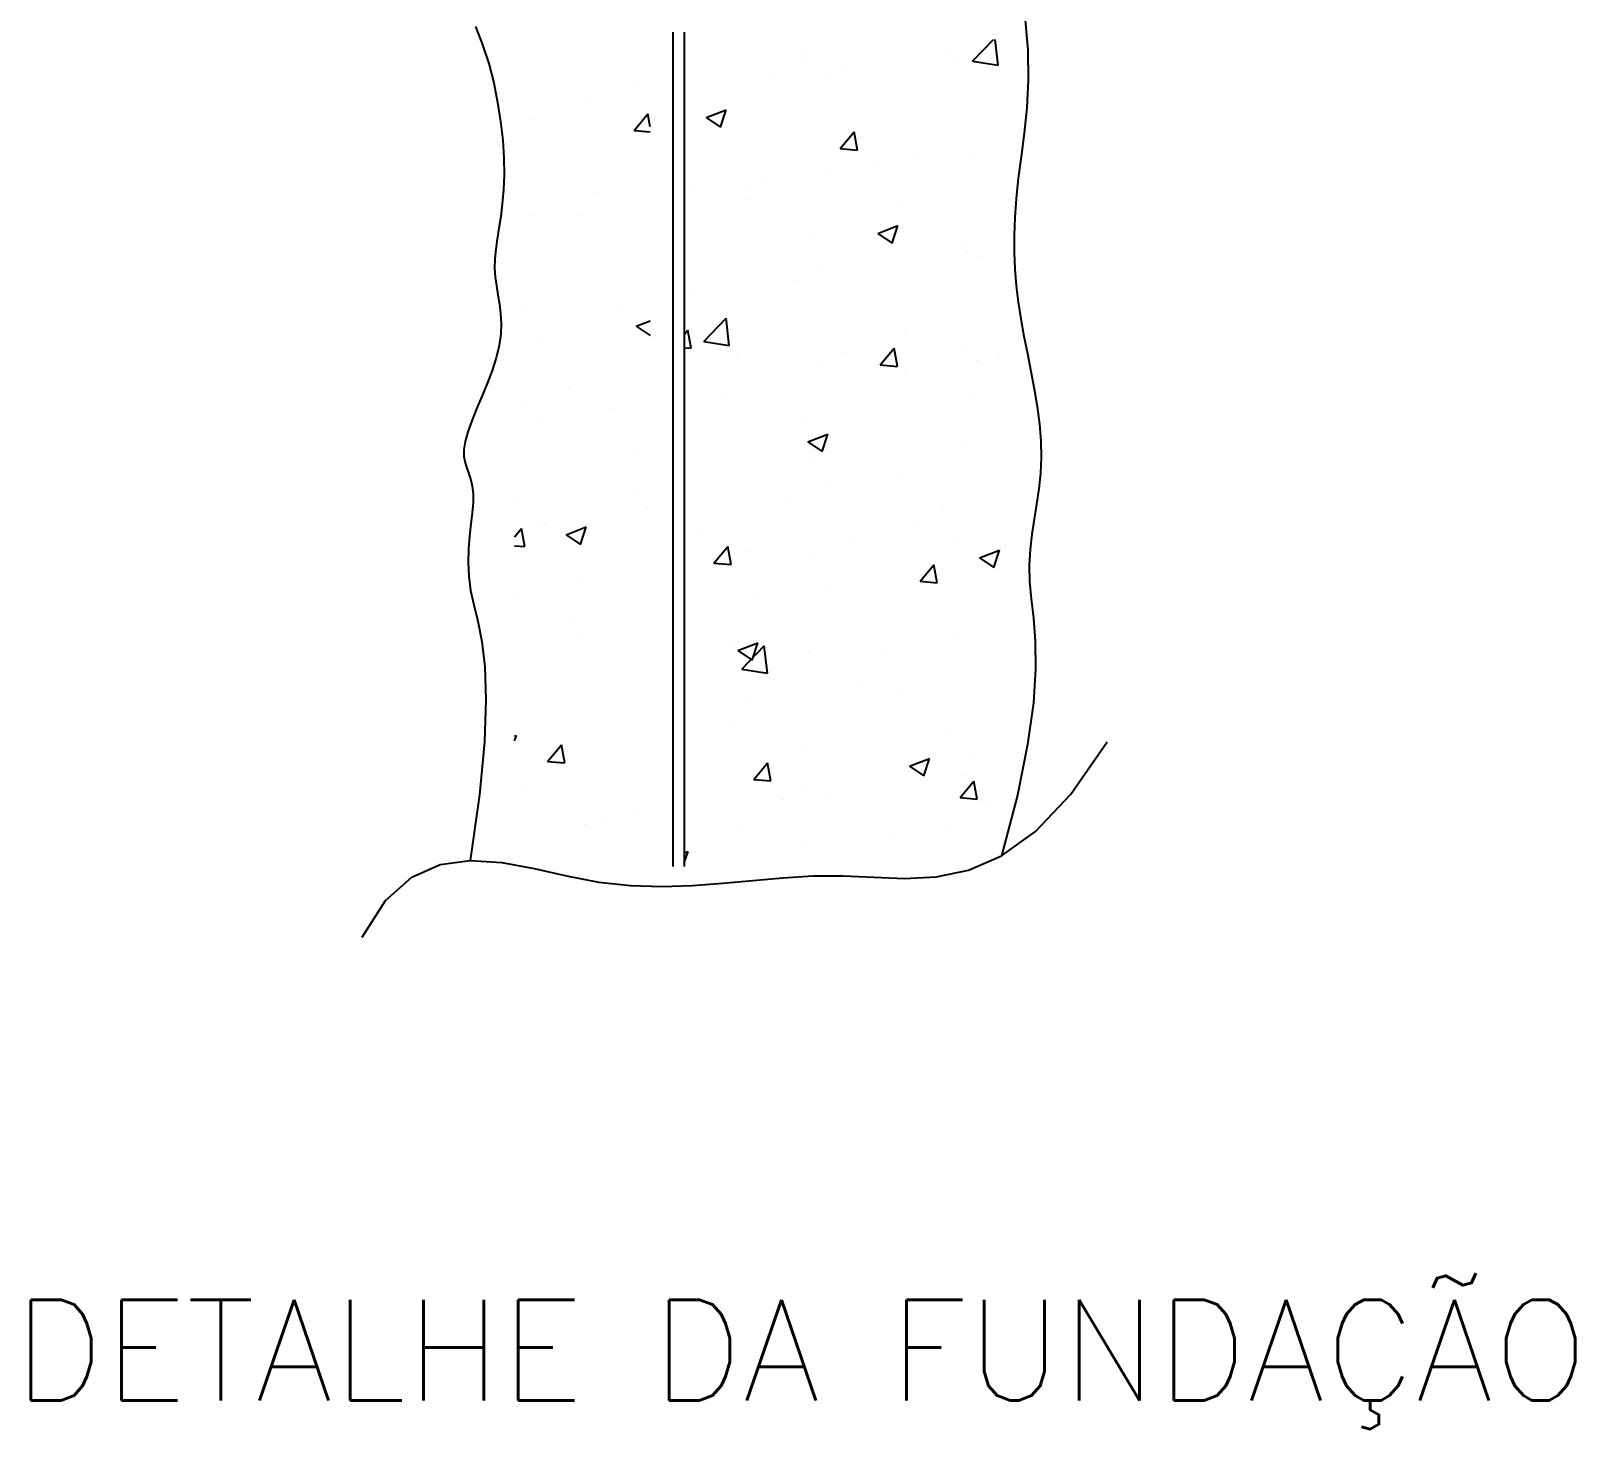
# Model space of a CAD drawing. Header units: millimetres. Extents: x -5936.4 to -5929.2, y -4429.7 to -4417.1.
# Drawn here: x -5934.61 to -5929.24, y -4429.71 to -4424.85 of the extents above; entities that cross this region are included whole.
import ezdxf
from ezdxf.enums import TextEntityAlignment as Align

# ---------------------------------------------------------------- set-up
doc = ezdxf.new("R2010")
doc.units = ezdxf.units.MM
doc.header["$LTSCALE"] = 10
doc.linetypes.add('DASHED', pattern=[0.75, 0.5, -0.25])
doc.layers.add('Termotécnica', color=7, linetype='Continuous')
doc.styles.add('r140', font='romans.shx')

msp = doc.modelspace()

# ---------------------------------------------------------------- linework, layer by layer
at = {"layer": 'Termotécnica', "color": 6, "linetype": 'DASHED'}
for p, q in [((-5932.3763, -4424.8587), (-5932.3763, -4427.7587)), ((-5932.3363, -4424.8587), (-5932.3363, -4427.7587))]:
    msp.add_line(p, q, dxfattribs=at)
at = {"layer": 'Termotécnica', "color": 1}
for p, q in [((-5931.9123, -4424.9287), (-5931.9123, -4424.9287)), ((-5931.4112, -4424.9321), (-5931.4112, -4424.9321)), ((-5931.3338, -4424.9591), (-5931.2613, -4424.8836)), ((-5931.2448, -4424.9729), (-5931.2552, -4424.8836)), ((-5931.9118, -4424.9462), (-5931.9118, -4424.9462)), ((-5931.7899, -4424.9819), (-5931.7899, -4424.9819)), ((-5931.3785, -4424.9513), (-5931.3785, -4424.9513)), ((-5931.3338, -4424.9591), (-5931.2448, -4424.9729)), ((-5931.3259, -4424.9538), (-5931.3259, -4424.9538)), ((-5932.0402, -4425.0149), (-5932.0402, -4425.0149)), ((-5931.831, -4425.0178), (-5931.831, -4425.0178)), ((-5932.495, -4425.0463), (-5932.495, -4425.0463)), ((-5932.6718, -4425.098), (-5932.6718, -4425.098)), ((-5932.5107, -4425.1998), (-5932.4625, -4425.1424)), ((-5932.4543, -4425.1868), (-5932.4625, -4425.1424)), ((-5932.2601, -4425.1551), (-5932.19, -4425.1282)), ((-5932.2103, -4425.1886), (-5932.19, -4425.1282)), ((-5932.8638, -4425.1632), (-5932.8638, -4425.1632)), ((-5932.5107, -4425.1998), (-5932.4543, -4425.2047)), ((-5932.2601, -4425.1551), (-5932.2103, -4425.1886)), ((-5931.7935, -4425.2626), (-5931.7453, -4425.2051)), ((-5931.7337, -4425.2678), (-5931.7453, -4425.2051)), ((-5931.7935, -4425.2626), (-5931.7337, -4425.2678)), ((-5931.5299, -4425.2961), (-5931.5299, -4425.2961)), ((-5931.3381, -4425.2867), (-5931.3381, -4425.2867)), ((-5931.8432, -4425.3507), (-5931.8432, -4425.3507)), ((-5931.6742, -4425.3265), (-5931.6742, -4425.3265)), ((-5932.3033, -4425.4093), (-5932.3033, -4425.4093)), ((-5932.1131, -4425.3962), (-5932.1131, -4425.3962)), ((-5932.053, -4425.3764), (-5932.053, -4425.3764)), ((-5932.6408, -4425.4172), (-5932.6408, -4425.4172)), ((-5932.107, -4425.4397), (-5932.107, -4425.4397)), ((-5931.5732, -4425.4623), (-5931.5732, -4425.4623)), ((-5932.876, -4425.4961), (-5932.876, -4425.4961)), ((-5932.6963, -4425.4964), (-5932.6963, -4425.4964)), ((-5931.8962, -4425.574), (-5931.8962, -4425.574)), ((-5931.6631, -4425.5577), (-5931.5931, -4425.5308)), ((-5931.6631, -4425.5577), (-5931.6134, -4425.5912)), ((-5931.6134, -4425.5912), (-5931.5931, -4425.5308)), ((-5931.3623, -4425.5966), (-5931.3623, -4425.5966)), ((-5931.3502, -4425.6196), (-5931.3502, -4425.6196)), ((-5931.8553, -4425.6836), (-5931.8553, -4425.6836)), ((-5931.3058, -4425.6378), (-5931.3058, -4425.6378)), ((-5931.9373, -4425.7209), (-5931.9373, -4425.7209)), ((-5932.316, -4425.7708), (-5932.316, -4425.7708)), ((-5932.8881, -4425.829), (-5932.8881, -4425.829)), ((-5932.5664, -4425.8037), (-5932.5664, -4425.8037)), ((-5932.5034, -4425.8802), (-5932.4543, -4425.8614)), ((-5932.5034, -4425.8802), (-5932.4543, -4425.9133)), ((-5932.3363, -4425.9094), (-5932.3238, -4425.8945)), ((-5932.3122, -4425.9572), (-5932.3238, -4425.8946)), ((-5932.2684, -4425.9332), (-5932.1905, -4425.8521)), ((-5932.1795, -4425.947), (-5932.1905, -4425.8521)), ((-5931.5712, -4425.8928), (-5931.5712, -4425.8928)), ((-5932.8398, -4425.9255), (-5932.8398, -4425.9255)), ((-5932.306, -4425.948), (-5932.306, -4425.948)), ((-5932.2684, -4425.9332), (-5932.1795, -4425.947)), ((-5931.3624, -4425.9525), (-5931.3624, -4425.9525)), ((-5932.3363, -4425.9551), (-5932.3122, -4425.9572)), ((-5932.1544, -4425.9929), (-5932.1544, -4425.9929)), ((-5931.7721, -4425.9706), (-5931.7721, -4425.9706)), ((-5931.6547, -4426.0148), (-5931.6065, -4425.9573)), ((-5931.5949, -4426.02), (-5931.6065, -4425.9573)), ((-5931.3185, -4425.9992), (-5931.3185, -4425.9992)), ((-5931.2383, -4425.9931), (-5931.2383, -4425.9931)), ((-5931.8675, -4426.0165), (-5931.8675, -4426.0165)), ((-5931.6547, -4426.0148), (-5931.595, -4426.02)), ((-5931.5688, -4426.0322), (-5931.5688, -4426.0322)), ((-5932.7376, -4426.093), (-5932.7376, -4426.093)), ((-5931.3316, -4426.1124), (-5931.3316, -4426.1124)), ((-5932.9003, -4426.1619), (-5932.9003, -4426.1619)), ((-5932.5791, -4426.1652), (-5932.5791, -4426.1652)), ((-5932.2004, -4426.1153), (-5932.2004, -4426.1153)), ((-5932.8295, -4426.1981), (-5932.8295, -4426.1981)), ((-5931.9148, -4426.2125), (-5931.9148, -4426.2125)), ((-5931.9065, -4426.2828), (-5931.8364, -4426.256)), ((-5931.8567, -4426.3164), (-5931.8364, -4426.256)), ((-5932.498, -4426.3126), (-5932.498, -4426.3126)), ((-5931.9065, -4426.2828), (-5931.8567, -4426.3164)), ((-5931.3745, -4426.2854), (-5931.3745, -4426.2854)), ((-5931.8796, -4426.3494), (-5931.8796, -4426.3494)), ((-5931.8319, -4426.4266), (-5931.8319, -4426.4266)), ((-5931.5816, -4426.3936), (-5931.5816, -4426.3936)), ((-5932.5007, -4426.459), (-5932.5007, -4426.459)), ((-5931.9669, -4426.4816), (-5931.9669, -4426.4816)), ((-5932.9125, -4426.4948), (-5932.9125, -4426.4948)), ((-5932.4635, -4426.5097), (-5932.4635, -4426.5097)), ((-5931.4331, -4426.5041), (-5931.4331, -4426.5041)), ((-5932.9263, -4426.6126), (-5932.9023, -4426.584)), ((-5932.8907, -4426.6467), (-5932.9023, -4426.584)), ((-5932.8422, -4426.5596), (-5932.8422, -4426.5596)), ((-5932.8237, -4426.5708), (-5932.8237, -4426.5708)), ((-5932.7467, -4426.6054), (-5932.6767, -4426.5785)), ((-5932.6969, -4426.6389), (-5932.6767, -4426.5785)), ((-5932.2899, -4426.5934), (-5932.2899, -4426.5934)), ((-5931.5329, -4426.5624), (-5931.5329, -4426.5624)), ((-5932.9263, -4426.6436), (-5932.8907, -4426.6467)), ((-5932.7467, -4426.6054), (-5932.6969, -4426.6389)), ((-5932.2332, -4426.7042), (-5932.185, -4426.6467)), ((-5932.1734, -4426.7094), (-5932.185, -4426.6468)), ((-5931.756, -4426.6159), (-5931.756, -4426.6159)), ((-5931.3867, -4426.6183), (-5931.3867, -4426.6183)), ((-5931.2222, -4426.6385), (-5931.2222, -4426.6385)), ((-5932.2332, -4426.7042), (-5932.1735, -4426.7094)), ((-5932.1161, -4426.6625), (-5932.1161, -4426.6625)), ((-5931.8918, -4426.6823), (-5931.8918, -4426.6823)), ((-5931.3096, -4426.6854), (-5931.2395, -4426.6586)), ((-5931.3096, -4426.6854), (-5931.2598, -4426.719)), ((-5931.2598, -4426.719), (-5931.2395, -4426.6586)), ((-5931.516, -4426.7669), (-5931.4678, -4426.7095)), ((-5931.4562, -4426.7722), (-5931.4677, -4426.7095)), ((-5931.4659, -4426.7382), (-5931.4659, -4426.7382)), ((-5932.6993, -4426.7626), (-5932.6993, -4426.7626)), ((-5931.8446, -4426.788), (-5931.8446, -4426.788)), ((-5931.516, -4426.7669), (-5931.4562, -4426.7722)), ((-5932.9246, -4426.8277), (-5932.9246, -4426.8277)), ((-5932.095, -4426.821), (-5932.095, -4426.821)), ((-5932.7265, -4426.9041), (-5932.7265, -4426.9041)), ((-5932.6997, -4426.9673), (-5932.6997, -4426.9673)), ((-5931.3988, -4426.9512), (-5931.3988, -4426.9512)), ((-5932.1658, -4426.9899), (-5932.1658, -4426.9899)), ((-5932.1498, -4427.008), (-5932.0798, -4426.9811)), ((-5932.1498, -4427.008), (-5932.1, -4427.0415)), ((-5932.1358, -4427.0729), (-5932.058, -4426.9917)), ((-5932.1, -4427.0415), (-5932.0797, -4426.9811)), ((-5932.0469, -4427.0867), (-5932.0579, -4426.9917)), ((-5931.904, -4427.0152), (-5931.904, -4427.0152)), ((-5931.632, -4427.0124), (-5931.632, -4427.0124)), ((-5932.1358, -4427.0729), (-5932.0469, -4427.0867)), ((-5931.729, -4427.1326), (-5931.729, -4427.1326)), ((-5932.1077, -4427.1824), (-5932.1077, -4427.1824)), ((-5931.5742, -4427.1591), (-5931.5742, -4427.1591)), ((-5932.1574, -4427.2592), (-5932.1574, -4427.2592)), ((-5931.411, -4427.2841), (-5931.411, -4427.2841)), ((-5932.9263, -4427.306), (-5932.92, -4427.3036)), ((-5932.9263, -4427.3224), (-5932.92, -4427.3037)), ((-5932.8117, -4427.3936), (-5932.7635, -4427.3362)), ((-5932.752, -4427.3989), (-5932.7635, -4427.3362)), ((-5931.9161, -4427.3481), (-5931.9161, -4427.3481)), ((-5932.8117, -4427.3936), (-5932.752, -4427.3989)), ((-5932.7405, -4427.3593), (-5932.7405, -4427.3593)), ((-5932.0945, -4427.4564), (-5932.0463, -4427.3989)), ((-5932.0347, -4427.4616), (-5932.0463, -4427.3989)), ((-5931.5529, -4427.4106), (-5931.4829, -4427.3837)), ((-5931.5031, -4427.4442), (-5931.4828, -4427.3837)), ((-5931.3346, -4427.3787), (-5931.3346, -4427.3787)), ((-5932.0945, -4427.4564), (-5932.0347, -4427.4616)), ((-5931.5529, -4427.4106), (-5931.5031, -4427.4442)), ((-5931.3605, -4427.4439), (-5931.3605, -4427.4439)), ((-5932.8944, -4427.4783), (-5932.8944, -4427.4783)), ((-5931.9177, -4427.4788), (-5931.9177, -4427.4788)), ((-5931.3772, -4427.5191), (-5931.329, -4427.4617)), ((-5931.3174, -4427.5244), (-5931.329, -4427.4617)), ((-5931.992, -4427.527), (-5931.992, -4427.527)), ((-5931.8267, -4427.5234), (-5931.8267, -4427.5234)), ((-5931.3772, -4427.5191), (-5931.3175, -4427.5244)), ((-5931.2929, -4427.546), (-5931.2929, -4427.546)), ((-5932.6835, -4427.6127), (-5932.6835, -4427.6127)), ((-5932.6211, -4427.6098), (-5932.6211, -4427.6098)), ((-5932.5009, -4427.5789), (-5932.5009, -4427.5789)), ((-5931.4232, -4427.617), (-5931.4232, -4427.617)), ((-5932.1497, -4427.6352), (-5932.1497, -4427.6352)), ((-5931.6159, -4427.6578), (-5931.6159, -4427.6578)), ((-5932.3363, -4427.7456), (-5932.3231, -4427.7063)), ((-5932.3363, -4427.7113), (-5932.3231, -4427.7063)), ((-5931.9283, -4427.681), (-5931.9283, -4427.681))]:
    msp.add_line(p, q, dxfattribs=at)
at = {"layer": 'Termotécnica', "color": 2}
for points in [[(-5931.1515, -4424.8039), (-5931.1415, -4424.9194), (-5931.1402, -4425.0249), (-5931.1451, -4425.1214), (-5931.154, -4425.2097), (-5931.1646, -4425.291), (-5931.1747, -4425.3662), (-5931.1822, -4425.4363), (-5931.1871, -4425.5021), (-5931.1893, -4425.5644), (-5931.189, -4425.6243), (-5931.1864, -4425.6824), (-5931.1815, -4425.7397), (-5931.1745, -4425.797), (-5931.1656, -4425.8551), (-5931.1549, -4425.9147), (-5931.1431, -4425.9755), (-5931.131, -4426.037), (-5931.1195, -4426.0987), (-5931.1093, -4426.1601), (-5931.1012, -4426.2207), (-5931.096, -4426.2799), (-5931.0945, -4426.3374), (-5931.0971, -4426.3927), (-5931.103, -4426.4463), (-5931.1109, -4426.4988), (-5931.1195, -4426.5509), (-5931.1275, -4426.6033), (-5931.1338, -4426.6564), (-5931.137, -4426.711), (-5931.1358, -4426.7676), (-5931.1299, -4426.8277), (-5931.122, -4426.8952), (-5931.1157, -4426.9749), (-5931.1145, -4427.0715), (-5931.1221, -4427.1898), (-5931.142, -4427.3344), (-5931.1778, -4427.5103), (-5931.2331, -4427.722)], [(-5933.0619, -4424.8387), (-5933.0372, -4424.9019), (-5933.0162, -4424.9676), (-5932.9989, -4425.0348), (-5932.9851, -4425.1024), (-5932.9747, -4425.1691), (-5932.9676, -4425.234), (-5932.9637, -4425.296), (-5932.9628, -4425.3538), (-5932.9648, -4425.4067), (-5932.9689, -4425.455), (-5932.9744, -4425.4992), (-5932.9806, -4425.5399), (-5932.9866, -4425.5776), (-5932.9916, -4425.6129), (-5932.995, -4425.6463), (-5932.9959, -4425.6784), (-5932.9938, -4425.7096), (-5932.9896, -4425.7406), (-5932.9842, -4425.7718), (-5932.9789, -4425.8037), (-5932.9747, -4425.8367), (-5932.9726, -4425.8714), (-5932.9738, -4425.9082), (-5932.9793, -4425.9476), (-5932.9899, -4425.9898), (-5933.0044, -4426.0341), (-5933.0216, -4426.0793), (-5933.0401, -4426.1243), (-5933.0584, -4426.1681), (-5933.0751, -4426.2096), (-5933.0889, -4426.2476), (-5933.0984, -4426.2812), (-5933.1025, -4426.3096), (-5933.1021, -4426.3337), (-5933.0983, -4426.3549), (-5933.0924, -4426.3745), (-5933.0854, -4426.3938), (-5933.0786, -4426.4141), (-5933.0732, -4426.4366), (-5933.0703, -4426.4629), (-5933.0707, -4426.4938), (-5933.0737, -4426.529), (-5933.078, -4426.568), (-5933.0826, -4426.6102), (-5933.0861, -4426.655), (-5933.0876, -4426.7018), (-5933.0857, -4426.75), (-5933.0794, -4426.799), (-5933.068, -4426.8494), (-5933.054, -4426.9063), (-5933.0403, -4426.9761), (-5933.0299, -4427.065), (-5933.0256, -4427.1794), (-5933.0307, -4427.3255), (-5933.0478, -4427.5097), (-5933.0802, -4427.7382)], [(-5933.4558, -4428.0048), (-5933.3747, -4427.8774), (-5933.2839, -4427.7959), (-5933.1852, -4427.7523), (-5933.0802, -4427.7382), (-5932.9707, -4427.7454), (-5932.8586, -4427.7658), (-5932.7454, -4427.791), (-5932.6329, -4427.813), (-5932.5226, -4427.8252), (-5932.4143, -4427.8283), (-5932.3077, -4427.8247), (-5932.2022, -4427.8168), (-5932.0975, -4427.8071), (-5931.9931, -4427.7979), (-5931.8886, -4427.7917), (-5931.7835, -4427.7909), (-5931.6774, -4427.796), (-5931.5698, -4427.8003), (-5931.4603, -4427.7951), (-5931.3482, -4427.7719), (-5931.2331, -4427.722), (-5931.1146, -4427.6368), (-5930.9921, -4427.5076), (-5930.8651, -4427.326)]]:
    msp.add_lwpolyline(points, dxfattribs=at)

# ---------------------------------------------------------------- texts
at = {"layer": 'Termotécnica', "color": 5, "style": 'r140'}
msp.add_text('DETALHE DA FUNDAÇÃO', height=0.35, dxfattribs=at).set_placement((-5931.9307, -4429.7199), align=Align.BOTTOM_CENTER)

doc.saveas('drawing.dxf')
